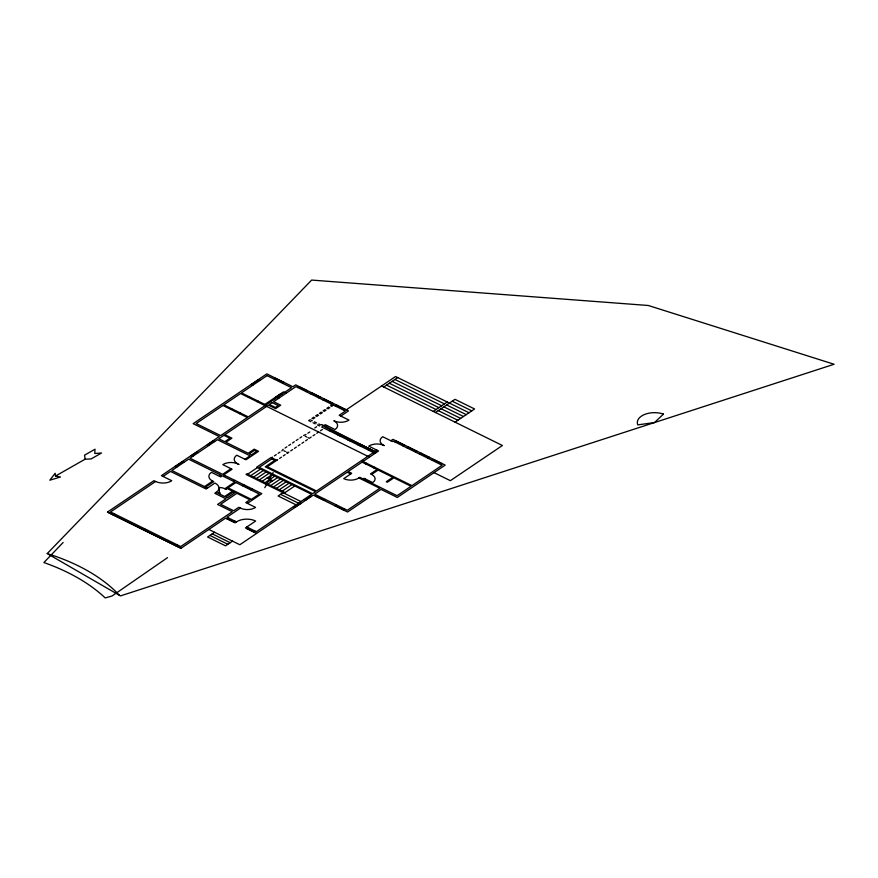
<?xml version="1.0" encoding="UTF-8"?>
<svg xmlns="http://www.w3.org/2000/svg" width="878" height="878" viewBox="0 0 878 878"><rect width="100%" height="100%" fill="white"/><g stroke="black" fill="none" stroke-linecap="round" stroke-linejoin="round"><path stroke-width="1.32" d="M163.045 476.447L170.475 471.42L206.111 489.002L214.945 483.032A11.447 6.607 0 0 1 216.207 492.349L218.117 493.282L219.28 492.503L219.456 487.542A8.582 4.961 0 0 1 224.856 488.728L225.942 489.265M264.794 487.696L268.394 481.144L272.443 480.551L267.033 478.027L270.347 477.577L273.113 472.54M63.139 542.472L43.9 562.546A183.579 105.997 0 0 1 105.184 597.929L112.077 595.986L167.511 557.651M47.214 553.579L311.635 280.071L648.304 305.489L834.1 364.26L120.451 595.91L47.214 553.579L54.71 556.048A177.18 102.298 0 0 1 115.128 590.927L119.397 595.262M251.503 384.531L258.472 379.812M274.386 379.241L275.78 378.297M230.782 409.346L231.715 408.72M248.441 397.416L249.363 396.79M282.54 383.269L283.934 382.325M239.485 413.648L240.418 413.011M257.144 401.707L258.077 401.081M264.871 404.429L283.462 391.862L286.184 393.212M273.947 398.458L274.77 398.853M276.164 396.955L281.223 393.542L282.047 393.937L276.976 397.361M256.574 533.44L245.423 527.941L255.652 521.027A13.598 7.847 0 0 0 236.478 521.894L235.084 522.838L225.569 518.152L180.956 548.3L107.5 512.083L153.968 480.672L155.604 481.473A11.447 6.607 0 0 0 171.748 480.738L161.409 475.646L219.259 436.542L193.149 423.657L266.802 373.874L292.912 386.748L295.699 384.86L348.478 410.893L340.807 416.073M265.035 405.592L248.309 416.907L223.824 404.835L240.55 393.52L369.495 457.109M175.391 466.514L182.361 461.806M191.415 455.671L197.001 451.907M207.68 444.685L213.255 440.91M155.604 481.473L110.529 511.951L180.714 546.555L232.297 511.687L217.601 504.444L225.975 498.792L214.814 493.293L216.207 492.349M297.84 387.549L299.233 386.605M113.086 514.837L114.48 513.893M306.005 391.577L307.399 390.633M310.362 393.717L311.756 392.784M318.516 397.745L319.91 396.801M322.874 399.896L324.267 398.952M204.519 486.577L212.641 481.078L213.738 481.616L205.606 487.114M219.621 476.37L221.245 475.272L188.594 459.172L171.868 470.487L207.504 488.058M231.002 468.676L222.639 474.329L189.988 458.228L217.404 439.702L250.054 455.792L244.94 459.249M143.29 529.719L144.672 528.786M223.692 476.48L225.086 475.536M331.039 403.913L332.433 402.969M145.199 530.652L146.571 529.719M310.088 419.662L308.694 420.606L310.867 421.681M311.942 418.411L313.808 417.149M315.663 415.898L317.529 414.635M319.383 413.384L321.238 412.122M323.104 410.871L324.959 409.609M326.814 408.358L328.679 407.096M330.534 405.845L332.389 404.582M313.04 418.949L314.895 417.687M316.749 416.435L318.615 415.173M320.47 413.922L322.325 412.66M324.191 411.409L326.045 410.147M327.911 408.896L329.766 407.633M331.621 406.382L333.486 405.12M335.385 406.064L336.779 405.12M233.482 481.309L234.876 480.365M224.856 488.728L234.843 481.978L222.332 475.81L220.707 476.908L211.455 472.342A10.734 6.201 0 0 0 212.641 481.078M283.177 449.306L281.86 450.831M285.032 448.054L286.886 446.792M288.752 445.541L290.607 444.279M292.462 443.028L294.328 441.766M296.182 440.515L298.037 439.252M299.903 438.001L301.758 436.75M314.774 427.948L316.629 426.697M271.631 457.745L272.564 457.12M274.419 455.858L276.285 454.606M278.139 453.344L279.994 452.093M306.016 434.5L303.623 435.488M307.882 433.238L309.736 431.987M247.673 474.175L257.43 467.579M225.712 489.43L227.106 488.486L232.549 491.164L224.647 496.509L219.204 493.82L220.367 493.041L219.28 492.503M343.55 410.092L344.944 409.148M346.305 409.817L395.561 376.519L469.006 412.737M250.735 475.689L260.492 469.093M326.868 425.49L324.783 426.906L374.829 451.588L376.925 450.173M383.796 387.011L397.734 377.595M277.733 459.666L267.274 466.734L316.519 491.011L373.435 452.532M279.588 458.404L281.454 457.153M283.309 455.891L285.163 454.639M287.029 453.388L288.884 452.126M290.739 450.875L292.604 449.613M294.459 448.362L296.325 447.1M298.18 445.848L300.035 444.586M301.9 443.335L303.755 442.073M305.61 440.822L307.476 439.56M311.185 437.046L309.33 438.309L308.024 437.661M313.051 435.795L314.906 434.533M316.771 433.282L318.626 432.02M320.481 430.769L322.347 429.507M253.588 477.094L263.345 470.498M242.46 485.732L243.854 484.788M256.453 478.51L266.21 471.914M329.239 430.736L330.633 429.792M259.306 479.915L269.063 473.319M262.16 481.32L271.906 474.735M250.625 489.759L252.019 488.816M265.013 482.735L274.77 476.139M337.393 434.764L338.787 433.82M175.381 545.556L176.774 544.612M267.878 484.14L277.635 477.544M339.566 435.828L340.96 434.895M270.731 485.545L280.488 478.949M240.429 508.099L238.805 507.286L233.691 510.744L220.63 504.301L236.895 493.315L249.956 499.747L245.774 502.578L255.564 507.407A10.734 6.201 0 0 1 240.429 508.099L226.963 517.208L236.478 521.894M247.409 503.379L261.809 493.645L223.725 474.866L232.088 469.214L222.836 464.649A10.734 6.201 0 0 1 237.971 463.968L239.057 464.495M273.585 486.961L283.342 480.365M227.062 518.887L228.456 517.943M347.732 439.856L349.126 438.912M276.438 488.366L286.206 481.77M214.55 532.277L207.581 536.985L225.536 545.842L232.505 541.122M349.905 440.932L351.299 439.988M279.303 489.77L289.06 483.174M233.592 522.103L234.986 521.159M282.156 491.186L291.913 484.59M282.99 492.679L278.117 495.982L296.073 504.839M284.088 493.216L294.767 485.995M358.07 444.959L359.464 444.016L376.421 452.422L321.71 424.513M360.243 446.024L361.637 445.091M246.784 528.611L248.178 527.667M368.409 450.052L369.803 449.108M253.314 531.827L254.708 530.883M433.304 411.431L447.242 402.003M390.864 440.756L392.96 439.34L445.19 465.099L397.328 497.453L381.008 489.397L347.545 512.017L313.27 495.115L239.848 544.744L208.832 529.456M294.876 507.232L300.452 503.467M305.324 500.164L310.911 496.399M435.477 412.506L455.002 399.314L474.581 408.972L455.067 422.164M394.826 441.897L396.219 440.954M315.839 496.377L317.232 495.444M365.599 463.88L366.532 463.244M402.991 445.914L404.385 444.97M323.993 500.405L325.387 499.461M358.893 477.95L359.815 477.325L363.086 478.938L364.008 478.301L372.722 482.604A10.02 5.784 0 0 0 371.603 474.449L370.516 473.911L377.024 469.51L362.065 462.135L348.116 471.552L351.661 473.297L343.759 478.642A10.734 6.201 0 0 0 358.893 477.95L379.834 488.278L347.304 510.272L314.664 494.171L347.194 472.188L350.728 473.933M373.754 467.897L374.686 467.272M407.337 448.065L408.731 447.121M365.105 478.839L364.172 479.476L397.086 495.708L411.025 486.28L393.893 477.83L387.385 482.231L386.298 481.693L392.806 477.292L378.111 470.048L371.603 474.449M334.88 505.772L336.274 504.828M415.503 452.082L416.896 451.149M419.86 454.233L421.253 453.289M343.046 509.8L344.439 508.856M428.014 458.261L429.408 457.317M432.371 460.401L433.765 459.457M440.526 464.429L441.919 463.485M55.512 476.052L60.461 476.995L49.837 480.2L55.138 473.297L55.512 476.052L85.1 459.194L91.092 458.942L101.519 453.004L94.769 453.465L95.022 449.207L84.595 455.144L85.1 459.194M452.214 401.191L471.793 410.849M394.946 379.472L444.455 403.891M446.639 404.967L466.218 414.625M392.159 381.359L441.667 405.779M443.851 406.843L463.43 416.501M389.371 383.247L438.879 407.655M441.052 408.731L460.643 418.389M386.583 385.135L436.092 409.543M438.265 410.619L457.855 420.277M381.623 385.947L502.403 445.497L450.359 480.683L434.039 472.638M299.003 386.77L307.168 390.787M311.525 392.938L319.68 396.966M324.037 399.106L332.191 403.134M336.548 405.274L344.714 409.302M275.538 378.451L283.704 382.479M395.989 441.107L404.154 445.135M408.5 447.275L416.666 451.303M421.012 453.443L429.177 457.471M433.534 459.622L441.689 463.639M258.198 379.68L259.833 380.492M383.895 445.464A10.734 6.201 0 0 1 382.709 436.728L392.499 441.557L393.19 441.085L442.161 465.23L411.958 485.655L362.987 461.51L378.561 450.985L368.76 446.156A10.734 6.201 0 0 1 383.895 445.464L384.169 445.596M251.229 384.399L252.864 385.201M276.021 396.889L278.743 398.239M311.174 420.2L312.261 420.738M314.445 421.813L316.618 422.889M318.791 423.953L320.975 425.029M330.391 429.946L338.557 433.973M340.73 435.049L348.895 439.077M351.068 440.141L359.234 444.169M361.407 445.245L369.572 449.262M313.051 422.757L315.224 423.822M317.397 424.897L319.581 425.973M375.071 453.333L321.754 427.048L325.233 424.689L335.034 429.518A10.734 6.201 0 0 0 333.838 420.781A10.734 6.201 0 0 0 348.972 420.101L339.182 415.261L345.449 411.025L295.941 386.616L273.64 401.685L280.708 405.175L275.593 408.632L268.525 405.142L224.845 434.676L231.913 438.155L225.876 442.249L248.178 453.246L254.225 449.163L258.571 451.303L246.027 459.787L236.786 455.232A10.734 6.201 0 0 0 237.971 463.968M361.593 460.544L363.218 461.345M305.248 436.289L306.751 437.035M283.879 450.743L285.372 451.479M286.656 452.115L287.951 452.752M276.8 460.291L271.093 457.482L256.683 467.217L311.635 494.314L256.343 531.695L246.817 526.998M212.992 440.778L214.616 441.579M316.069 496.224L324.234 500.251M335.111 505.618L343.276 509.635M207.417 444.542L209.041 445.355M309.55 495.73L311.174 496.531M303.975 499.494L305.599 500.295M285.01 492.591L246.927 473.813L245.994 474.438L300.945 501.536M196.727 451.775L198.351 452.576M299.091 502.798L300.726 503.599M280.554 494.336L298.509 503.182M191.152 455.539L192.776 456.351M293.515 506.562L295.151 507.363M251.712 489.276L246.103 486.917L251.371 489.518M182.086 461.663L183.721 462.476M175.117 466.383L176.752 467.184M227.292 518.722L233.822 521.949M247.014 528.457L253.544 531.673M212.224 533.846L230.179 542.692M209.897 535.415L227.852 544.261M107.5 512.083L180.978 548.278M663.461 414.109L654.494 422.559L637.801 424.886A17.176 9.91 0 0 1 644.386 414.548A17.176 9.91 0 0 1 663.461 414.109M222.891 405.46L196.167 423.525L220.652 435.598L247.376 417.533L222.891 405.46M267.033 375.619L241.483 392.894L265.957 404.967L291.518 387.692L267.033 375.619M223.912 435.301L218.798 438.759L224.79 441.711L229.904 438.254L223.912 435.301M272.246 402.629L269.458 404.517L275.44 407.469L278.227 405.581L272.246 402.629M254.379 450.326L249.275 453.783L251.448 454.848L256.563 451.402L254.379 450.326M235.93 482.516L228.028 487.85L251.426 499.395L259.328 494.051L235.93 482.516M271.796 458.909L259.251 467.392L312.568 493.677L315.586 491.636L265.255 466.822L274.781 460.39L271.796 458.909M233.636 491.702L225.734 497.047L227.369 497.848L235.26 492.503L233.636 491.702"/></g></svg>
